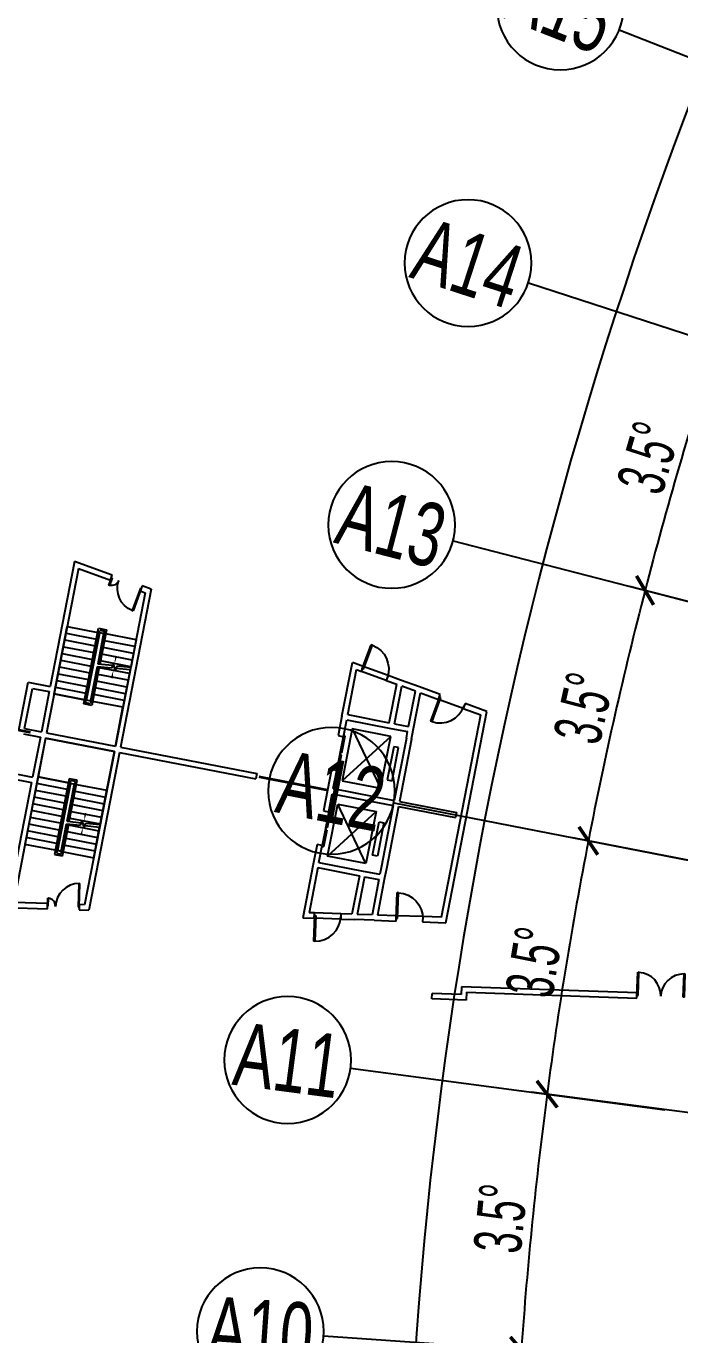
# Model space of a CAD drawing. Extents: x 1962160 to 37842216, y -162679 to 2997677.
# Drawn here: x 37436209 to 37460942, y 2768537 to 2818071 of the extents above; entities that cross this region are included whole.
import ezdxf
from ezdxf.enums import TextEntityAlignment as Align

# ---------------------------------------------------------------- set-up
doc = ezdxf.new("R2010")
doc.units = 0
doc.header["$LTSCALE"] = 1000
doc.layers.get('0').update_dxf_attribs({"color": 8})
doc.layers.get('Defpoints').update_dxf_attribs({"color": 8})
for name, color, linetype in [('#标注', 8, 'Continuous'), ('1-WIN-1', 8, 'Continuous'), ('A-FLOR', 8, 'Continuous'), ('DIM', 8, 'Continuous'), ('周边建筑', 8, 'Continuous')]:
    doc.layers.add(name, color=color, linetype=linetype)
doc.styles.add('#文字', font='jrs.shx', dxfattribs={"width": 0.7, "bigfont": 'hztxt.shx'})
doc.styles.add('JHZX', font='jrs.shx', dxfattribs={"width": 0.6, "bigfont": 'jhz.shx'})
doc.dimstyles.new('JZBZ-600', dxfattribs={"dimscale": 600, "dimtxt": 3, "dimasz": 1.5, "dimexe": 1, "dimexo": 1, "dimgap": 0.5, "dimtad": 1, "dimdec": 0, "dimdsep": 46, "dimtxsty": 'JHZX', "dimblk1": 'ARCHTICK', "dimblk2": 'ARCHTICK', "dimsah": 1, "dimcen": 0, "dimclrd": 1, "dimclre": 1, "dimclrt": 2, "dimadec": 1, "dimazin": 2, "dimtfac": 1, "dimtdec": 0, "dimtix": 1, "dimtmove": 0, "dimatfit": 3, "dimfxl": 1, "dimtolj": 1, "dimlwd": -1, "dimlwe": -1, "dimarcsym": 1})

# ---------------------------------------------------------------- blocks, each defined once
blk = doc.blocks.new('$DORLIB2D$00000127')
for points in [[(-0.533, 0.795), (-0.533, 0.69)], [(-0.033, 0.795), (-0.533, 0.795)], [(-0.033, 0.795), (-0.033, 0.69)], [(0.533, 0.795), (0.033, 0.795)], [(0.033, 0.795), (0.033, 0.69)], [(0.533, 0.795), (0.533, 0.69)], [(-0.033, 0.69), (-0.533, 0.69)], [(0.5, 0.5), (-0.5, 0.5)], [(0.533, 0.69), (0.033, 0.69)]]:
    blk.add_lwpolyline(points)
blk = doc.blocks.new('$DorLib2D$00000001')
for p, q in [((0.45, 0.975), (0.5, 0.975)), ((0.45, 0), (0.45, 0.975)), ((0.5, 0), (0.5, 0.975)), ((0.5, 0), (0.45, 0))]:
    blk.add_line(p, q)
blk.add_arc((0.475, 0), 0.975, 91.4693, 180)
blk = doc.blocks.new('$DorLib2D$00000225')
for p, q in [((0.475, -0.001), (0.475, 0.752)), ((0.475, 0.752), (0.5, 0.752)), ((0.5, -0.001), (0.5, 0.752)), ((-0.5, 0), (-0.5, 0.252)), ((-0.475, 0.252), (-0.5, 0.252)), ((-0.475, 0), (-0.475, 0.252)), ((-0.475, 0), (-0.5, 0)), ((0.475, -0.001), (0.5, -0.001))]:
    blk.add_line(p, q)
for centre, radius, start, end in [((0.505, -0.002), 0.755, 92.2493, 179.7238), ((-0.501, 0.003), 0.251, 359.7899, 84.0974)]:
    blk.add_arc(centre, radius, start, end)
blk = doc.blocks.new('$DorLib2D$00000002')
at = {"layer": '1-WIN-1'}
for p, q in [((-0.5, 0), (-0.5, 0.4875)), ((-0.475, 0.4875), (-0.5, 0.4875)), ((-0.475, 0), (-0.475, 0.4875)), ((0.475, 0), (0.475, 0.4875)), ((0.475, 0.4875), (0.5, 0.4875)), ((0.5, 0), (0.5, 0.4875)), ((-0.5, 0), (-0.475, 0)), ((0.5, 0), (0.475, 0))]:
    blk.add_line(p, q, dxfattribs=at)
for centre, start, end in [((-0.4875, 0), 0, 88.53072), ((0.4875, 0), 91.46928, 180)]:
    blk.add_arc(centre, 0.4875, start, end, dxfattribs=at)
blk = doc.blocks.new('1234')
at = {"layer": '周边建筑'}
for p, q in [((-1850, 181050), (-1850, 180200)), ((-1650, 180850), (-1650, 180200)), ((-100, 180850), (-100, 180200)), ((0, 181050), (1850, 181050)), ((100, 180850), (100, 180200)), ((100, 180850), (1650, 180850)), ((1650, 180850), (1650, 180200)), ((1850, 181050), (1850, 180200)), ((-6672, 180200), (-6434, 178701)), ((-1850, 180200), (-6672, 180200)), ((-6237, 178733), (-6437, 180000)), ((-1750, 180000), (-6437, 180000)), ((-1600, 180000), (-4200, 180000)), ((-4200, 178830), (-4200, 180000)), ((-3940, 178830), (-3940, 180000)), ((-3680, 178830), (-3680, 180000)), ((-3420, 178830), (-3420, 180000)), ((-3160, 178830), (-3160, 180000)), ((-2900, 178830), (-2900, 180000)), ((-2640, 178830), (-2640, 180000)), ((-2380, 178830), (-2380, 180000)), ((-2120, 178830), (-2120, 180000)), ((-1860, 178830), (-1860, 180000)), ((-100, 180000), (-1750, 180000)), ((-100, 180200), (-1650, 180200)), ((-1600, 178830), (-1600, 180000)), ((-100, 180000), (-1600, 180000)), ((-1600, 180000), (-1600, 178830)), ((-100, 177350), (-100, 180000)), ((-100, 180000), (-100, 177350)), ((1650, 180200), (100, 180200)), ((1600, 180000), (100, 180000)), ((100, 180000), (100, 177350)), ((1750, 180000), (100, 180000)), ((100, 180000), (100, 177350)), ((1600, 180000), (4200, 180000)), ((1600, 180000), (1600, 178830)), ((1600, 178830), (1600, 180000)), ((6437, 180000), (1750, 180000)), ((6672, 180200), (1850, 180200)), ((1860, 180000), (1860, 178830)), ((2120, 180000), (2120, 178830)), ((2380, 180000), (2380, 178830)), ((2640, 180000), (2640, 178830)), ((2900, 180000), (2900, 178830)), ((3160, 180000), (3160, 178830)), ((3420, 180000), (3420, 178830)), ((3680, 180000), (3680, 178830)), ((3940, 180000), (3940, 178830)), ((4200, 180000), (4200, 178830)), ((6437, 180000), (6237, 178733)), ((6434, 178701), (6672, 180200)), ((-4360, 178830), (-4360, 178520)), ((-1440, 178830), (-4360, 178830)), ((-1440, 178520), (-1440, 178830)), ((1440, 178520), (1440, 178830)), ((1440, 178830), (4360, 178830)), ((4360, 178830), (4360, 178520)), ((-6434, 178701), (-6237, 178733)), ((-4360, 178520), (-3132, 178520)), ((-4300, 178770), (-4300, 178580)), ((-1500, 178770), (-4300, 178770)), ((-4300, 178580), (-3137, 178580)), ((-4200, 178750), (-4200, 178770)), ((-1600, 178750), (-4200, 178750)), ((-4200, 178600), (-4200, 178750)), ((-4200, 178600), (-3139, 178600)), ((-4200, 178600), (-4200, 178580)), ((-4200, 178520), (-4200, 177350)), ((-3940, 178750), (-3940, 178770)), ((-3940, 178600), (-3940, 178580)), ((-3940, 178520), (-3940, 177350)), ((-3680, 178750), (-3680, 178770)), ((-3680, 178600), (-3680, 178580)), ((-3680, 178520), (-3680, 177350)), ((-3420, 178750), (-3420, 178770)), ((-3420, 178600), (-3420, 178580)), ((-3420, 178520), (-3420, 177350)), ((-3160, 178750), (-3160, 178770)), ((-3160, 178600), (-3160, 178580)), ((-3160, 178520), (-3160, 177350)), ((-3139, 178600), (-3089, 178073)), ((-3039, 178600), (-1600, 178600)), ((-3039, 178600), (-2987, 178056)), ((-3037, 178580), (-1500, 178580)), ((-3031, 178520), (-1440, 178520)), ((-2900, 178750), (-2900, 178770)), ((-2900, 178600), (-2900, 178580)), ((-2900, 178520), (-2900, 177350)), ((-2640, 178750), (-2640, 178770)), ((-2640, 178600), (-2640, 178580)), ((-2640, 178520), (-2640, 177350)), ((-2380, 178750), (-2380, 178770)), ((-2380, 178600), (-2380, 178580)), ((-2380, 178520), (-2380, 177350)), ((-2120, 178750), (-2120, 178770)), ((-2120, 178600), (-2120, 178580)), ((-2120, 178520), (-2120, 177350)), ((-1860, 178750), (-1860, 178770)), ((-1860, 178600), (-1860, 178580)), ((-1860, 178520), (-1860, 177350)), ((-1600, 178750), (-1600, 178770)), ((-1600, 178770), (-1600, 178580)), ((-1600, 178600), (-1600, 178580)), ((-1600, 178520), (-1600, 177350)), ((-1600, 178520), (-1600, 177350)), ((-1500, 178580), (-1500, 178770)), ((2928, 178520), (1440, 178520)), ((1500, 178580), (1500, 178770)), ((1500, 178770), (4300, 178770)), ((2923, 178580), (1500, 178580)), ((1600, 178770), (1600, 178750)), ((1600, 178580), (1600, 178770)), ((1600, 178750), (4200, 178750)), ((2921, 178600), (1600, 178600)), ((1600, 178580), (1600, 178600)), ((1600, 177350), (1600, 178520)), ((1600, 177350), (1600, 178520)), ((1860, 178770), (1860, 178750)), ((1860, 178580), (1860, 178600)), ((1860, 177350), (1860, 178520)), ((2120, 178770), (2120, 178750)), ((2120, 178580), (2120, 178600)), ((2120, 177350), (2120, 178520)), ((2380, 178770), (2380, 178750)), ((2380, 178580), (2380, 178600)), ((2380, 177350), (2380, 178520)), ((2640, 178770), (2640, 178750)), ((2640, 178580), (2640, 178600)), ((2640, 177350), (2640, 178520)), ((2900, 178770), (2900, 178750)), ((2900, 178580), (2900, 178600)), ((2900, 177350), (2900, 178520)), ((2972, 178053), (2921, 178600)), ((4200, 178600), (3021, 178600)), ((3074, 178036), (3021, 178600)), ((4300, 178580), (3023, 178580)), ((4360, 178520), (3029, 178520)), ((3160, 178770), (3160, 178750)), ((3160, 178580), (3160, 178600)), ((3160, 177350), (3160, 178520)), ((3420, 178770), (3420, 178750)), ((3420, 178580), (3420, 178600)), ((3420, 177350), (3420, 178520)), ((3680, 178770), (3680, 178750)), ((3680, 178580), (3680, 178600)), ((3680, 177350), (3680, 178520)), ((3940, 178770), (3940, 178750)), ((3940, 178580), (3940, 178600)), ((3940, 177350), (3940, 178520)), ((4200, 178770), (4200, 178750)), ((4200, 178600), (4200, 178750)), ((4200, 178580), (4200, 178600)), ((4200, 177350), (4200, 178520)), ((4300, 178770), (4300, 178580)), ((6237, 178733), (6434, 178701)), ((-2914, 178043), (-3157, 177928)), ((-3157, 177928), (-2972, 177897)), ((-3089, 178073), (-2914, 178043)), ((-3074, 177914), (-3021, 177350)), ((-2972, 177897), (-2921, 177350)), ((2914, 177907), (3157, 178022)), ((3089, 177877), (2914, 177907)), ((3157, 178022), (2972, 178053)), ((3039, 177350), (2987, 177894)), ((3139, 177350), (3089, 177877)), ((-6049, 177548), (-6247, 177516)), ((-6247, 177516), (-6189, 177150)), ((-6018, 177350), (-6049, 177548)), ((-100, 177350), (-6018, 177350)), ((-4200, 177350), (-3021, 177350)), ((-2921, 177350), (-1600, 177350)), ((-1600, 177350), (-100, 177350)), ((6018, 177350), (100, 177350)), ((100, 177350), (1600, 177350)), ((3039, 177350), (1600, 177350)), ((4200, 177350), (3139, 177350)), ((6049, 177548), (6018, 177350)), ((6247, 177516), (6049, 177548)), ((6189, 177150), (6247, 177516)), ((-100, 177150), (-6189, 177150)), ((-100, 177150), (-100, 171900)), ((6189, 177150), (100, 177150)), ((100, 177150), (100, 171900)), ((100, 171900), (-100, 171900)), ((-2850, 169150), (-4921, 169150)), ((-4921, 169150), (-4854, 168721)), ((-2950, 168950), (-4687, 168950)), ((-4656, 168752), (-4687, 168950)), ((-2950, 168950), (-2950, 167350)), ((-2100, 169150), (-2850, 169150)), ((-2750, 168950), (-2750, 167250)), ((-2750, 168950), (-2100, 168950)), ((-2100, 168950), (-2100, 169150)), ((0, 169150), (-800, 169150)), ((-800, 169150), (-800, 168950)), ((-800, 168950), (-100, 168950)), ((-100, 168950), (-100, 166600)), ((800, 169150), (0, 169150)), ((100, 168950), (100, 166600)), ((100, 168950), (800, 168950)), ((800, 168950), (800, 169150)), ((2850, 169150), (2100, 169150)), ((2100, 169150), (2100, 168950)), ((2100, 168950), (2750, 168950)), ((2750, 168950), (2750, 167250)), ((2850, 169150), (4921, 169150)), ((2950, 168950), (2950, 167350)), ((2950, 168950), (4687, 168950)), ((4687, 168950), (4656, 168752)), ((4854, 168721), (4921, 169150)), ((-4854, 168721), (-4656, 168752)), ((-4697, 167733), (-4854, 168721)), ((-4500, 167765), (-4656, 168752)), ((-2450, 167195), (-2450, 168675)), ((-2450, 168675), (-450, 168675)), ((-2450, 167195), (-450, 168675)), ((-2450, 168675), (-450, 167195)), ((-450, 168675), (-450, 167195)), ((2450, 168675), (450, 168675)), ((450, 168675), (450, 167195)), ((2450, 167195), (450, 168675)), ((2450, 168675), (450, 167195)), ((2450, 167195), (2450, 168675)), ((4500, 167765), (4656, 168752)), ((4656, 168752), (4854, 168721)), ((4697, 167733), (4854, 168721)), ((-4500, 167765), (-4697, 167733)), ((-4697, 167733), (-4618, 167234)), ((-4434, 167350), (-4500, 167765)), ((4500, 167765), (4434, 167350)), ((4697, 167733), (4500, 167765)), ((4618, 167234), (4697, 167733)), ((-4499, 166484), (-4618, 167234)), ((-2950, 167350), (-4434, 167350)), ((-4315, 166600), (-4402, 167150)), ((-2950, 167150), (-4402, 167150)), ((-2950, 167150), (-2950, 166600)), ((-2750, 167250), (-2750, 166600)), ((-450, 167195), (-2450, 167195)), ((-2090, 166825), (-2090, 167010)), ((-2090, 167010), (-810, 167010)), ((-810, 167010), (-810, 166825)), ((450, 167195), (2450, 167195)), ((2090, 167010), (810, 167010)), ((810, 167010), (810, 166825)), ((2090, 166825), (2090, 167010)), ((2750, 167250), (2750, 166600)), ((2950, 167350), (4434, 167350)), ((2950, 167150), (4402, 167150)), ((2950, 167150), (2950, 166600)), ((4315, 166600), (4402, 167150)), ((4499, 166484), (4618, 167234)), ((-4499, 166484), (-4368, 165656)), ((-2950, 166600), (-4315, 166600)), ((-2500, 166600), (-2750, 166600)), ((-100, 166600), (-2500, 166600)), ((-810, 166825), (-2090, 166825)), ((2500, 166600), (100, 166600)), ((810, 166825), (2090, 166825)), ((2500, 166600), (2750, 166600)), ((2950, 166600), (4315, 166600)), ((4368, 165656), (4499, 166484)), ((-4171, 165687), (-4283, 166400)), ((-2850, 166400), (-4283, 166400)), ((-2500, 166400), (-2850, 166400)), ((-100, 166400), (-2500, 166400)), ((-100, 166400), (-100, 164200)), ((2500, 166400), (100, 166400)), ((100, 166400), (100, 164200)), ((2500, 166400), (2850, 166400)), ((2850, 166400), (4283, 166400)), ((4283, 166400), (4171, 165687)), ((-4368, 165656), (-4171, 165687)), ((-4014, 164700), (-4171, 165687)), ((4014, 164700), (4171, 165687)), ((4171, 165687), (4368, 165656)), ((-4014, 164700), (-4212, 164668)), ((-4212, 164668), (-4074, 163800)), ((-3903, 164000), (-4014, 164700)), ((4014, 164700), (3903, 164000)), ((4212, 164668), (4014, 164700)), ((4074, 163800), (4212, 164668)), ((-3903, 164000), (3903, 164000)), ((100, 164200), (-100, 164200)), ((-7006, 163770), (-6808, 163802)), ((-6802, 162486), (-7006, 163770)), ((-6636, 162715), (-6808, 163802)), ((-4074, 163800), (4074, 163800)), ((-6506, 162533), (-6802, 162486)), ((-6340, 162762), (-6636, 162715)), ((-6506, 162533), (-5497, 156163)), ((-5299, 156194), (-6340, 162762)), ((-5497, 156163), (-5299, 156194))]:
    blk.add_line(p, q, dxfattribs=at)
at = {"layer": '周边建筑', "const_width": 100}
for points in [[(0, 180600), (0, 187800)], [(0, 169150), (0, 171800)]]:
    blk.add_lwpolyline(points, dxfattribs=at)
at = {"layer": '周边建筑'}
for points in [[(-4330, 179375, 0, 0, 0), (-850, 179375, 0, 0, 0), (-850, 177975, 0, 0, 0), (-2900, 177975, 0, 80, 0), (-2600, 177975, 0, 0, 0)], [(4330, 179375, 0, 0, 0), (850, 179375, 0, 0, 0), (850, 177975, 0, 0, 0), (2900, 177975, 0, 80, 0), (2600, 177975, 0, 0, 0)], [(-4330, 177975, 0, 0, 0), (-3160, 177975, 0, 80, 0), (-3460, 177975, 0, 0, 0)], [(4330, 177975, 0, 0, 0), (3160, 177975, 0, 80, 0), (3460, 177975, 0, 0, 0)]]:
    blk.add_lwpolyline(points, format="xyseb", dxfattribs=at)
for name, p, xscale, yscale, zscale, rotation in [('$DorLib2D$00000225', (-6242, 178125), 1200.000000000001, 1200.000000000001, 200, 278.9999999999768), ('$DorLib2D$00000225', (6242, 178125), -1200.000000000001, 1200.000000000001, 200, 81.0000000000231), ('$DORLIB2D$00000127', (-1450, 169050), -1300.000000000001, 200.0000000000002, -1300.000000000001, 180), ('$DORLIB2D$00000127', (1450, 169050), 1300.000000000001, 200.0000000000002, -1300, 180), ('$DorLib2D$00000001', (-4677, 168243), 1000.000000000001, 1000.000000000001, 200, 98.99999999998161), ('$DorLib2D$00000001', (4677, 168243), -1000, 1000, 200, 261.0000000000279), ('$DorLib2D$00000001', (-4191, 165178), -1000, 1000.000000000001, 999.9999999999998, 278.9999999999749), ('$DorLib2D$00000001', (4191, 165178), 999.9999999999997, 999.9999999999997, 999.9999999999997, 81.00000000002188), ('$DorLib2D$00000002', (-5257, 155289), 1800.000000000001, 1800.000000000001, 200, 278.9999999999735)]:
    blk.add_blockref(name, p, dxfattribs=dict(at, xscale=xscale, yscale=yscale, zscale=zscale, rotation=rotation))
blk = doc.blocks.new('A$C06ac024f')
at = {"layer": '周边建筑', "rotation": 78.99999965021681}
blk.add_blockref('1234', (0, 0), dxfattribs=at)
blk = doc.blocks.new('_ARCHTICK')
at = {"const_width": 0.15}
blk.add_lwpolyline([(-0.5, -0.5), (0.5, 0.5)], dxfattribs=at)
blk = doc.blocks.new('*D173')
at = {"layer": '#标注', "color": 1, "transparency": 16777216}
for p, q in [((36640605, 2964144), (36628717, 2968007)), ((36638089, 2955513), (36625987, 2958643))]:
    blk.add_line(p, q, dxfattribs=at)
blk.add_arc((36780593, 2918654), 159093, 161.99816, 165.49827, dxfattribs=at)
at = {"layer": 'Defpoints', "color": 0, "transparency": 16777216}
for p in [(36628318, 2964731), (36641176, 2963958), (36638670, 2955362), (36780593, 2918654)]:
    blk.add_point(p, dxfattribs=at)
at = {"layer": '#标注', "color": 1, "transparency": 16777216, "xscale": 900, "yscale": 900, "zscale": 900}
for p, rotation in [((36629287, 2967822), 71.9981608052782), ((36626568, 2958493), 255.4982726601458)]:
    blk.add_blockref('_ARCHTICK', p, dxfattribs=dict(at, rotation=rotation))
at = {"layer": '#标注', "color": 2, "transparency": 16777216, "insert": (36626704, 2963514), "char_height": 1800, "attachment_point": 5, "rotation": 73.7482, "style": 'JHZX'}
blk.add_mtext('\\A1;3.5°', dxfattribs=at)
blk = doc.blocks.new('*D174')
at = {"layer": '#标注', "color": 1, "transparency": 16777216}
for p, q in [((36638089, 2955513), (36625987, 2958643)), ((36636104, 2946744), (36623834, 2949129))]:
    blk.add_line(p, q, dxfattribs=at)
blk.add_arc((36780593, 2918654), 159093, 165.49827, 168.99839, dxfattribs=at)
at = {"layer": 'Defpoints', "color": 0, "transparency": 16777216}
for p in [(36625789, 2955348), (36638670, 2955362), (36636693, 2946629), (36780593, 2918654)]:
    blk.add_point(p, dxfattribs=at)
at = {"layer": '#标注', "color": 1, "transparency": 16777216, "xscale": 900, "yscale": 900, "zscale": 900}
for p, rotation in [((36626568, 2958493), 75.49827266012286), ((36624423, 2949015), 258.998390959299)]:
    blk.add_blockref('_ARCHTICK', p, dxfattribs=dict(at, rotation=rotation))
at = {"layer": '#标注', "color": 2, "transparency": 16777216, "insert": (36624253, 2954035), "char_height": 1800, "attachment_point": 5, "rotation": 77.2483, "style": 'JHZX'}
blk.add_mtext('\\A1;3.5°', dxfattribs=at)
blk = doc.blocks.new('*D175')
at = {"layer": '#标注', "color": 1, "transparency": 16777216}
for p, q in [((36636104, 2946744), (36623834, 2949129)), ((36634659, 2937870), (36622266, 2939502))]:
    blk.add_line(p, q, dxfattribs=at)
blk.add_arc((36780593, 2918654), 159093, 168.99839, 172.49852, dxfattribs=at)
at = {"layer": 'Defpoints', "color": 0, "transparency": 16777216}
for p in [(36636693, 2946629), (36623837, 2945829), (36635254, 2937792), (36780593, 2918654)]:
    blk.add_point(p, dxfattribs=at)
at = {"layer": '#标注', "color": 1, "transparency": 16777216, "xscale": 900, "yscale": 900, "zscale": 900}
for p, rotation in [((36624423, 2949015), 78.99839095931023), ((36622861, 2939424), 262.4985152614814)]:
    blk.add_blockref('_ARCHTICK', p, dxfattribs=dict(at, rotation=rotation))
at = {"layer": '#标注', "color": 2, "transparency": 16777216, "insert": (36622384, 2944424), "char_height": 1800, "attachment_point": 5, "rotation": 80.7485, "style": 'JHZX'}
blk.add_mtext('\\A1;3.5°', dxfattribs=at)
blk = doc.blocks.new('*D176')
at = {"layer": '#标注', "color": 1, "transparency": 16777216}
for p, q in [((36634659, 2937870), (36622266, 2939502)), ((36633758, 2928925), (36621289, 2929798))]:
    blk.add_line(p, q, dxfattribs=at)
blk.add_arc((36780593, 2918654), 159093, 172.49852, 175.99865, dxfattribs=at)
at = {"layer": 'Defpoints', "color": 0, "transparency": 16777216}
for p in [(36635254, 2937792), (36622471, 2936208), (36634357, 2928883), (36780593, 2918654)]:
    blk.add_point(p, dxfattribs=at)
at = {"layer": '#标注', "color": 1, "transparency": 16777216, "xscale": 900, "yscale": 900, "zscale": 900}
for p, rotation in [((36622861, 2939424), 82.49851526144575), ((36621887, 2929756), 265.9986451028919)]:
    blk.add_blockref('_ARCHTICK', p, dxfattribs=dict(at, rotation=rotation))
at = {"layer": '#标注', "color": 2, "transparency": 16777216, "insert": (36621106, 2934718), "char_height": 1800, "attachment_point": 5, "rotation": 84.2486, "style": 'JHZX'}
blk.add_mtext('\\A1;3.5°', dxfattribs=at)
blk = doc.blocks.new('*D106')
at = {"layer": '#标注', "color": 1, "transparency": 16777216}
for p, q in [((36689976, 3034648), (36679819, 3047651)), ((36633399, 2918657), (36616899, 2918658))]:
    blk.add_line(p, q, dxfattribs=at)
blk.add_arc((36780593, 2918654), 163093, 127.99748, 179.99871, dxfattribs=at)
at = {"layer": 'Defpoints', "color": 0, "transparency": 16777216}
for p in [(36690346, 3034175), (36646456, 3011427), (36633999, 2918657), (36780593, 2918654)]:
    blk.add_point(p, dxfattribs=at)
at = {"layer": '#标注', "color": 1, "transparency": 16777216, "xscale": 900, "yscale": 900, "zscale": 900}
for p, rotation in [((36680188, 3047178), 37.9974821202229), ((36617499, 2918658), 269.9987065688392)]:
    blk.add_blockref('_ARCHTICK', p, dxfattribs=dict(at, rotation=rotation))
at = {"layer": '#标注', "color": 2, "transparency": 16777216, "insert": (36632929, 2990681), "char_height": 1800, "attachment_point": 5, "rotation": 63.9981, "style": 'JHZX'}
blk.add_mtext('\\A1;52°', dxfattribs=at)
blk = doc.blocks.new('*U246')
blk.add_line((20, 0), (0, 0))
blk.add_circle((24, 0), 4)
at = {"style": 'JHZX', "width": 0.75}
blk.add_attdef('AXES', text='', height=4, dxfattribs=at).set_placement((24, 0), align=Align.MIDDLE_CENTER)
blk = doc.blocks.new('ZW-5001')
at = {"layer": '#标注'}
ref = blk.add_blockref('*U246', (36636756.9, 2975317.8), dxfattribs=dict(at, xscale=-599.9999999999998, yscale=599.9999999999997, rotation=338.498878127322))
ref.add_attrib('AXES', 'A15', dxfattribs={"layer": '0', "height": 2400, "rotation": 338.49888, "style": '#文字', "width": 0.7}).set_placement((36623359, 2980595.6), align=Align.MIDDLE_CENTER)
ref = blk.add_blockref('*U246', (36633566.2, 2966430.8), dxfattribs=dict(at, xscale=-599.9999999999999, yscale=599.9999999999998, rotation=341.9988484363125))
ref.add_attrib('AXES', 'A14', dxfattribs={"layer": '0', "height": 2400, "rotation": 341.99885, "style": '#文字', "width": 0.7}).set_placement((36619871, 2970881), align=Align.MIDDLE_CENTER)
ref = blk.add_blockref('*U246', (36630923.9, 2957365.7), dxfattribs=dict(at, xscale=-599.9999999999999, yscale=599.9999999999998, rotation=345.4988187453033))
ref.add_attrib('AXES', 'A13', dxfattribs={"layer": '0', "height": 2400, "rotation": 345.49882, "style": '#文字', "width": 0.7}).set_placement((36616982.7, 2960971.4), align=Align.MIDDLE_CENTER)
ref = blk.add_blockref('*U246', (36628840, 2948156.1), dxfattribs=dict(at, xscale=-599.9999999999998, yscale=599.9999999999998, rotation=348.9987890542939))
ref.add_attrib('AXES', 'A12', dxfattribs={"layer": '0', "height": 2400, "rotation": 348.99879, "style": '#文字', "width": 0.7}).set_placement((36614704.6, 2950904.1), align=Align.MIDDLE_CENTER)
ref = blk.add_blockref('*U246', (36627322.2, 2938836.6), dxfattribs=dict(at, xscale=-599.9999999999998, yscale=599.9999999999997, rotation=352.4987593632845))
ref.add_attrib('AXES', 'A11', dxfattribs={"layer": '0', "height": 2400, "rotation": 352.49876, "style": '#文字', "width": 0.7}).set_placement((36613045.5, 2940716.5), align=Align.MIDDLE_CENTER)
ref = blk.add_blockref('*U246', (36626376.2, 2929441.7), dxfattribs=dict(at, xscale=-599.9999999999998, yscale=599.9999999999998, rotation=355.9987296722753))
ref.add_attrib('AXES', 'A10', dxfattribs={"layer": '0', "height": 2400, "rotation": 355.99873, "style": '#文字', "width": 0.7}).set_placement((36612011.3, 2930446.5), align=Align.MIDDLE_CENTER)
for base, p1, p2, picture, middle in [((36646455.8, 3011426.8), (36690345.9, 3034175.3), (36633999.3, 2918657.4), '*D106', (36632929.2, 2990680.5)), ((36628317.7, 2964730.6), (36641175.5, 2963958.5), (36638669.7, 2955362.5), '*D173', (36626704.4, 2963513.7)), ((36625788.7, 2955348.1), (36638669.7, 2955362.5), (36636693.4, 2946629.5), '*D174', (36624252.8, 2954035)), ((36623837.3, 2945828.8), (36636693.4, 2946629.5), (36635253.9, 2937792.2), '*D175', (36622384.4, 2944424.4)), ((36622470.7, 2936208.1), (36635253.9, 2937792.2), (36634356.6, 2928883.4), '*D176', (36621106.2, 2934717.5))]:
    dim = blk.add_angular_dim_3p(base=base, center=(36780592.7, 2918654.1), p1=p1, p2=p2, dimstyle='JZBZ-600', dxfattribs=at)
    dim.commit()
    dim.dimension.update_dxf_attribs({"geometry": picture, "text_midpoint": middle})
blk = doc.blocks.new('FDGFH')
at = {"layer": 'A-FLOR'}
blk.add_blockref('ZW-5001', (-36780599, -2918657), dxfattribs=at)

msp = doc.modelspace()

# ---------------------------------------------------------------- block references
at = {"layer": 'DIM', "ltscale": 10}
msp.add_blockref('A$C06ac024f', (37613657.1, 2756879.8), dxfattribs=at)
at = {"layer": 'DIM'}
msp.add_blockref('FDGFH', (37613657.1, 2756879.8), dxfattribs=at)

doc.saveas('drawing.dxf')
